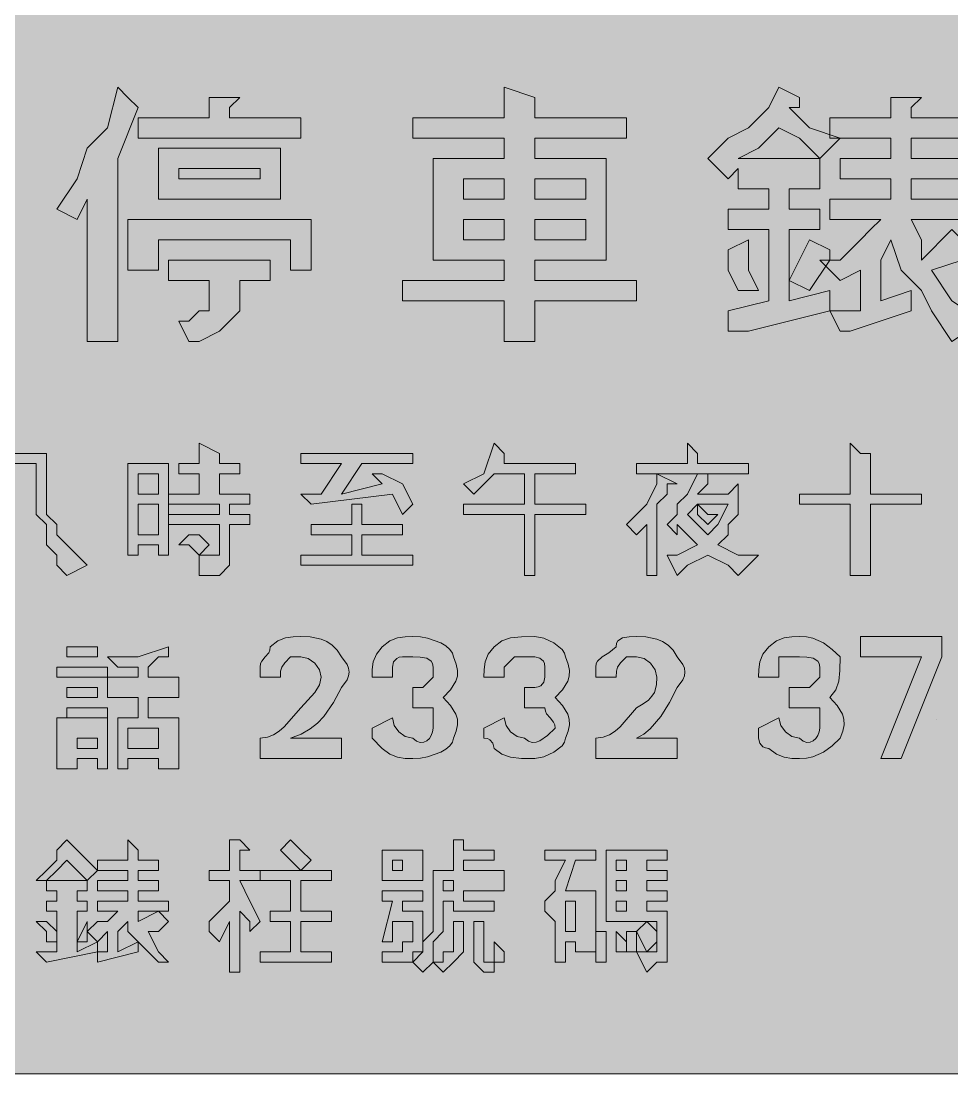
# Model space of a CAD drawing. Header units: metres. Extents: x 10 to 558, y 12 to 260.
# Drawn here: x 284 to 393.8, y 11.8 to 136 of the extents above; entities that cross this region are included whole.
import ezdxf

# ---------------------------------------------------------------- set-up
doc = ezdxf.new("R2010")
doc.units = ezdxf.units.M
for name, color, linetype, true_color in [('FILL_BLUE_0000FF', 7, 'Continuous', 0x0000ff), ('FILL_WHITE_FFFFFF', 7, 'Continuous', 0xffffff), ('STROKE_WHITE_FFFFFF', 7, 'Continuous', 0xffffff)]:
    doc.layers.add(name, color=color, linetype=linetype, true_color=true_color)

msp = doc.modelspace()

# ---------------------------------------------------------------- hatches: boundary and pattern name
at = {"layer": 'FILL_BLUE_0000FF', "true_color": 0x0000ff}
h = msp.add_hatch(color=7, dxfattribs=at)
h.dxf.hatch_style = 1
h.paths.add_polyline_path([(551.8, 260.11), (552.54, 259.95), (553.8, 259.41), (554.83, 258.64), (555.75, 257.76), (556.54, 257.26), (557.14, 256.67), (557.56, 256.03), (557.85, 255.36), (558.11, 254.05), (558.15, 252.96), (558.15, 18.96), (558.15, 16.56), (555.75, 14.16), (554.83, 13.28), (553.8, 12.51), (552.54, 11.97), (551.8, 11.81), (550.95, 11.76), (16.95, 11.76), (16.05, 11.78), (15.15, 11.91), (14.25, 12.27), (13.35, 12.96), (12.6, 13.11), (11.83, 13.47), (10.95, 14.16), (10.55, 14.66), (10.26, 15.25), (9.9, 16.56), (9.75, 18.96), (9.75, 252.96), (9.75, 255.36), (9.94, 256.24), (10.35, 257.01), (10.95, 257.76), (11.83, 258.47), (12.6, 258.96), (13.14, 259.45), (13.3, 259.76), (13.35, 260.16), (16.95, 260.16), (550.95, 260.16), (551.8, 260.11)])
at = {"layer": 'FILL_WHITE_FFFFFF', "true_color": 0xffffff}
h = msp.add_hatch(color=7, dxfattribs=at)
h.dxf.hatch_style = 1
h.paths.add_polyline_path([(295.35, 98.16), (291.75, 98.16), (291.75, 114.96), (290.55, 112.56), (288.15, 113.76), (290.55, 117.36), (291.75, 120.96), (294.15, 123.36), (295.35, 128.16), (296.55, 126.96), (297.75, 125.76), (295.35, 119.76), (295.35, 98.16)])
h = msp.add_hatch(color=7, dxfattribs=at)
h.dxf.hatch_style = 1
h.paths.add_polyline_path([(344.55, 124.56), (355.35, 124.56), (355.35, 122.16), (344.55, 122.16), (344.55, 119.76), (352.95, 119.76), (352.95, 107.76), (344.55, 107.76), (344.55, 105.36), (356.55, 105.36), (356.55, 102.96), (344.55, 102.96), (344.55, 98.16), (340.95, 98.16), (340.95, 102.96), (328.95, 102.96), (328.95, 105.36), (340.95, 105.36), (340.95, 107.76), (332.55, 107.76), (332.55, 119.76), (340.95, 119.76), (340.95, 122.16), (330.15, 122.16), (330.15, 124.56), (340.95, 124.56), (340.95, 128.16), (344.55, 126.96), (344.55, 125.76), (344.55, 124.56)])
h.paths.add_polyline_path([(340.95, 114.96), (340.95, 117.36), (336.15, 117.36), (336.15, 114.96), (340.95, 114.96)], flags=16)
h.paths.add_polyline_path([(336.15, 110.16), (340.95, 110.16), (340.95, 112.56), (336.15, 112.56), (336.15, 110.16)], flags=16)
h.paths.add_polyline_path([(344.55, 117.36), (344.55, 114.96), (350.55, 114.96), (350.55, 117.36), (344.55, 117.36)], flags=16)
h.paths.add_polyline_path([(350.55, 112.56), (344.55, 112.56), (344.55, 110.16), (350.55, 110.16), (350.55, 112.56)], flags=16)
h = msp.add_hatch(color=7, dxfattribs=at)
h.dxf.hatch_style = 1
h.paths.add_polyline_path([(374.55, 116.16), (374.55, 113.76), (378.15, 113.76), (378.15, 111.36), (374.55, 111.36), (374.55, 102.96), (379.35, 104.16), (379.35, 101.76), (369.75, 99.36), (368.55, 99.36), (367.35, 99.36), (367.35, 101.76), (372.15, 102.96), (372.15, 111.36), (367.35, 111.36), (367.35, 113.76), (372.15, 113.76), (372.15, 116.16), (368.55, 116.16), (368.55, 118.56), (367.35, 117.36), (364.95, 119.76), (367.35, 122.16), (369.75, 123.36), (372.15, 125.76), (373.35, 128.16), (375.75, 126.96), (375.75, 125.76), (374.55, 125.76), (376.95, 123.36), (380.55, 122.16), (378.15, 119.76), (378.15, 116.16), (374.55, 116.16)])
h.paths.add_polyline_path([(375.75, 122.16), (373.35, 123.36), (370.95, 120.96), (368.55, 119.76), (378.15, 119.76), (375.75, 122.16)], flags=16)
h = msp.add_hatch(color=7, dxfattribs=at)
h.dxf.hatch_style = 1
h.paths.add_polyline_path([(308.55, 126.96), (309.75, 126.96), (308.55, 125.76), (308.55, 124.56), (316.95, 124.56), (316.95, 122.16), (297.75, 122.16), (297.75, 124.56), (306.15, 124.56), (306.15, 126.96), (308.55, 126.96)])
h = msp.add_hatch(color=7, dxfattribs=at)
h.dxf.hatch_style = 1
h.paths.add_polyline_path([(386.55, 124.56), (386.55, 126.96), (388.95, 126.96), (390.15, 126.96), (388.95, 125.76), (388.95, 124.56), (396.15, 124.56), (396.15, 122.16), (388.95, 122.16), (388.95, 119.76), (394.95, 119.76), (394.95, 117.36), (388.95, 117.36), (388.95, 114.96), (396.15, 114.96), (396.15, 112.56), (388.95, 112.56), (390.15, 110.16), (390.15, 107.76), (393.75, 111.36), (396.15, 108.96), (394.95, 107.76), (391.35, 106.56), (393.75, 102.96), (397.35, 100.56), (393.75, 98.16), (391.35, 101.76), (390.15, 104.16), (387.75, 106.56), (386.55, 110.16), (385.35, 107.76), (385.35, 102.96), (388.95, 104.16), (388.95, 101.76), (381.75, 99.36), (380.55, 99.36), (379.35, 101.76), (382.95, 101.76), (382.95, 106.56), (380.55, 105.36), (378.15, 107.76), (380.55, 107.76), (382.95, 110.16), (384.15, 111.36), (385.35, 112.56), (379.35, 112.56), (379.35, 114.96), (386.55, 114.96), (386.55, 117.36), (380.55, 117.36), (380.55, 119.76), (386.55, 119.76), (386.55, 122.16), (379.35, 122.16), (379.35, 124.56), (386.55, 124.56)])
h = msp.add_hatch(color=7, dxfattribs=at)
h.dxf.hatch_style = 1
h.paths.add_polyline_path([(314.55, 114.96), (300.15, 114.96), (300.15, 120.96), (314.55, 120.96), (314.55, 114.96)])
h.paths.add_polyline_path([(312.15, 118.56), (302.55, 118.56), (302.55, 117.36), (312.15, 117.36), (312.15, 118.56)], flags=16)
h = msp.add_hatch(color=7, dxfattribs=at)
h.dxf.hatch_style = 1
h.paths.add_polyline_path([(318.15, 112.56), (318.15, 106.56), (315.75, 106.56), (315.75, 110.16), (300.15, 110.16), (300.15, 106.56), (296.55, 106.56), (296.55, 112.56), (318.15, 112.56)])
h = msp.add_hatch(color=7, dxfattribs=at)
h.dxf.hatch_style = 1
h.paths.add_polyline_path([(369.75, 106.56), (370.95, 104.16), (368.55, 104.16), (367.35, 106.56), (367.35, 108.96), (369.75, 110.16), (369.75, 106.56)])
h = msp.add_hatch(color=7, dxfattribs=at)
h.dxf.hatch_style = 1
h.paths.add_polyline_path([(376.95, 110.16), (379.35, 108.96), (379.35, 107.76), (376.95, 104.16), (374.55, 105.36), (376.95, 110.16)])
h = msp.add_hatch(color=7, dxfattribs=at)
h.dxf.hatch_style = 1
h.paths.add_polyline_path([(313.35, 107.76), (313.35, 105.36), (309.75, 105.36), (309.75, 102.96), (309.75, 101.76), (308.55, 100.56), (307.35, 99.36), (304.95, 98.16), (303.75, 98.16), (302.55, 100.56), (303.75, 100.56), (304.95, 101.76), (306.15, 101.76), (306.15, 102.96), (306.15, 105.36), (301.35, 105.36), (301.35, 107.76), (313.35, 107.76)])
h = msp.add_hatch(color=7, dxfattribs=at)
h.dxf.hatch_style = 1
h.paths.add_polyline_path([(304.95, 82.56), (302.55, 82.56), (302.55, 83.76), (304.95, 83.76), (304.95, 86.16), (307.35, 84.96), (307.35, 83.76), (309.75, 83.76), (309.75, 82.56), (307.35, 82.56), (307.35, 80.16), (310.95, 80.16), (310.95, 78.96), (308.55, 78.96), (308.55, 77.76), (310.95, 77.76), (310.95, 76.56), (308.55, 76.56), (308.55, 72.96), (308.55, 71.76), (307.35, 70.56), (306.15, 70.56), (304.95, 70.56), (304.95, 72.96), (306.15, 72.96), (307.35, 72.96), (307.35, 76.56), (301.35, 76.56), (301.35, 77.76), (307.35, 77.76), (307.35, 78.96), (301.35, 78.96), (301.35, 80.16), (304.95, 80.16), (304.95, 82.56)])
h = msp.add_hatch(color=7, dxfattribs=at)
h.dxf.hatch_style = 1
h.paths.add_polyline_path([(349.35, 83.76), (349.35, 82.56), (344.55, 82.56), (344.55, 78.96), (350.55, 78.96), (350.55, 77.76), (344.55, 77.76), (344.55, 70.56), (343.35, 70.56), (343.35, 77.76), (336.15, 77.76), (336.15, 78.96), (343.35, 78.96), (343.35, 82.56), (339.75, 82.56), (337.35, 80.16), (336.15, 81.36), (338.55, 82.56), (339.75, 86.16), (340.95, 84.96), (340.95, 83.76), (349.35, 83.76)])
h = msp.add_hatch(color=7, dxfattribs=at)
h.dxf.hatch_style = 1
h.paths.add_polyline_path([(362.55, 83.76), (362.55, 86.16), (363.75, 84.96), (363.75, 83.76), (369.75, 83.76), (369.75, 82.56), (356.55, 82.56), (356.55, 83.76), (362.55, 83.76)])
h = msp.add_hatch(color=7, dxfattribs=at)
h.dxf.hatch_style = 1
h.paths.add_polyline_path([(384.15, 84.96), (384.15, 80.16), (390.15, 80.16), (390.15, 78.96), (384.15, 78.96), (384.15, 70.56), (381.75, 70.56), (381.75, 78.96), (375.75, 78.96), (375.75, 80.16), (381.75, 80.16), (381.75, 86.16), (382.95, 84.96), (384.15, 84.96)])
h = msp.add_hatch(color=7, dxfattribs=at)
h.dxf.hatch_style = 1
h.paths.add_polyline_path([(286.95, 84.96), (286.95, 82.56), (286.95, 80.16), (286.95, 78.96), (286.95, 77.76), (288.15, 76.56), (288.15, 75.36), (289.35, 74.16), (290.55, 72.96), (291.75, 71.76), (289.35, 70.56), (288.15, 71.76), (288.15, 72.96), (286.95, 74.16), (286.95, 76.56), (285.75, 77.76), (285.75, 78.96), (285.75, 80.16), (285.75, 81.36), (285.75, 83.76), (280.95, 83.76), (280.95, 84.96), (286.95, 84.96)])
h = msp.add_hatch(color=7, dxfattribs=at)
h.dxf.hatch_style = 1
h.paths.add_polyline_path([(316.95, 84.96), (330.15, 84.96), (330.15, 83.76), (324.15, 83.76), (321.75, 80.16), (326.55, 81.36), (325.35, 82.56), (326.55, 82.56), (328.95, 81.36), (330.15, 78.96), (328.95, 77.76), (327.75, 80.16), (318.15, 78.96), (316.95, 80.16), (319.35, 80.16), (321.75, 83.76), (316.95, 83.76), (316.95, 84.96)])
h = msp.add_hatch(color=7, dxfattribs=at)
h.dxf.hatch_style = 1
h.paths.add_polyline_path([(300.15, 72.96), (300.15, 74.16), (297.75, 74.16), (297.75, 72.96), (296.55, 72.96), (296.55, 83.76), (301.35, 83.76), (301.35, 72.96), (300.15, 72.96)])
h.paths.add_polyline_path([(297.75, 82.56), (297.75, 80.16), (300.15, 80.16), (300.15, 82.56), (297.75, 82.56)], flags=16)
h.paths.add_polyline_path([(300.15, 78.96), (297.75, 78.96), (297.75, 75.36), (300.15, 75.36), (300.15, 78.96)], flags=16)
h = msp.add_hatch(color=7, dxfattribs=at)
h.dxf.hatch_style = 1
h.paths.add_polyline_path([(360.15, 81.36), (360.15, 80.16), (358.95, 78.96), (358.95, 70.56), (357.75, 70.56), (357.75, 76.56), (356.55, 75.36), (355.35, 76.56), (356.55, 77.76), (357.75, 78.96), (358.95, 81.36), (358.95, 82.56), (361.35, 81.36), (360.15, 81.36)])
h = msp.add_hatch(color=7, dxfattribs=at)
h.dxf.hatch_style = 1
h.paths.add_polyline_path([(367.35, 80.16), (368.55, 81.36), (368.55, 80.16), (368.55, 77.76), (367.35, 76.56), (367.35, 75.36), (366.15, 74.16), (368.55, 72.96), (370.95, 72.96), (368.55, 70.56), (367.35, 71.76), (364.95, 72.96), (362.55, 71.76), (361.35, 70.56), (360.15, 72.96), (361.35, 72.96), (363.75, 74.16), (361.35, 76.56), (361.35, 75.36), (360.15, 76.56), (361.35, 77.76), (361.35, 78.96), (362.55, 80.16), (363.75, 82.56), (364.95, 82.56), (364.95, 81.36), (363.75, 80.16), (367.35, 80.16)])
h.paths.add_polyline_path([(366.15, 76.56), (367.35, 78.96), (363.75, 78.96), (362.55, 77.76), (363.75, 76.56), (364.95, 75.36), (366.15, 76.56)], flags=16)
h = msp.add_hatch(color=7, dxfattribs=at)
h.dxf.hatch_style = 1
h.paths.add_polyline_path([(316.95, 72.96), (322.95, 72.96), (322.95, 75.36), (318.15, 75.36), (318.15, 76.56), (322.95, 76.56), (322.95, 78.96), (324.15, 78.96), (324.15, 77.76), (324.15, 76.56), (328.95, 76.56), (328.95, 75.36), (324.15, 75.36), (324.15, 72.96), (330.15, 72.96), (330.15, 71.76), (316.95, 71.76), (316.95, 72.96)])
h = msp.add_hatch(color=7, dxfattribs=at)
h.dxf.hatch_style = 1
h.paths.add_polyline_path([(366.15, 77.76), (364.95, 76.56), (363.75, 77.76), (363.75, 78.96), (364.95, 77.76), (366.15, 77.76)])
h = msp.add_hatch(color=7, dxfattribs=at)
h.dxf.hatch_style = 1
h.paths.add_polyline_path([(304.95, 75.36), (306.15, 74.16), (304.95, 72.96), (303.75, 74.16), (302.55, 74.16), (303.75, 75.36), (304.95, 75.36)])
h = msp.add_hatch(color=7, dxfattribs=at)
h.dxf.hatch_style = 1
h.paths.add_polyline_path([(312.15, 58.56), (312.15, 59.76), (312.2, 60.16), (312.34, 60.47), (312.75, 60.96), (313.16, 61.45), (313.3, 61.76), (313.35, 62.16), (314.25, 62.85), (315.15, 63.21), (316.05, 63.34), (316.95, 63.36), (318.04, 63.32), (319.35, 63.06), (320.02, 62.77), (320.66, 62.35), (321.25, 61.75), (321.75, 60.96), (322.42, 60.06), (322.59, 59.61), (322.65, 59.16), (322.59, 58.71), (322.42, 58.26), (321.75, 57.36), (320.81, 55.58), (319.65, 53.91), (318.91, 53.15), (318.04, 52.47), (316.99, 51.86), (315.75, 51.36), (321.75, 51.36), (321.75, 48.96), (312.15, 48.96), (312.15, 51.36), (313, 51.47), (313.74, 51.75), (314.41, 52.18), (315, 52.71), (316.95, 54.96), (318.6, 56.76), (319.14, 57.66), (319.35, 58.56), (319.14, 59.44), (318.6, 60.21), (317.83, 60.75), (316.95, 60.96), (315.75, 60.96), (315.06, 60.25), (314.7, 59.76), (314.57, 59.27), (314.55, 58.56), (312.15, 58.56)])
h = msp.add_hatch(color=7, dxfattribs=at)
h.dxf.hatch_style = 1
h.paths.add_polyline_path([(332.55, 54.96), (331.35, 54.96), (330.15, 54.96), (330.15, 57.36), (331.35, 57.36), (332.55, 58.56), (332.55, 59.76), (332.5, 60.16), (332.34, 60.45), (331.8, 60.81), (331.03, 60.94), (330.15, 60.96), (328.95, 60.96), (328.55, 60.91), (328.26, 60.77), (327.9, 60.36), (327.75, 59.76), (327.75, 58.56), (325.35, 58.56), (325.37, 59.46), (325.5, 60.36), (325.86, 61.26), (326.55, 62.16), (327.45, 62.85), (328.35, 63.21), (329.25, 63.34), (330.15, 63.36), (331.05, 63.31), (331.91, 63.15), (333.45, 62.61), (334.06, 62.25), (334.54, 61.84), (334.84, 61.41), (334.95, 60.96), (335.29, 60.11), (335.44, 59.37), (335.41, 58.7), (335.25, 58.11), (334.61, 57.08), (333.75, 56.16), (334.61, 55.24), (335.25, 54.21), (335.41, 53.62), (335.44, 52.95), (335.29, 52.21), (334.95, 51.36), (334.84, 50.91), (334.54, 50.48), (334.06, 50.07), (333.45, 49.71), (331.91, 49.17), (331.05, 49.01), (330.15, 48.96), (329.25, 48.98), (328.35, 49.11), (327.45, 49.47), (326.55, 50.16), (325.35, 51.36), (325.35, 52.56), (327.75, 53.76), (327.96, 52.88), (328.5, 52.11), (329.27, 51.57), (330.15, 51.36), (330.6, 51.02), (331.03, 50.87), (331.44, 50.9), (331.8, 51.06), (332.11, 51.34), (332.34, 51.7), (332.5, 52.11), (332.55, 52.56), (332.55, 54.96)])
h = msp.add_hatch(color=7, dxfattribs=at)
h.dxf.hatch_style = 1
h.paths.add_polyline_path([(346.9, 52.96), (346.76, 53.27), (346.35, 53.76), (345.94, 54.25), (345.8, 54.56), (345.75, 54.96), (344.55, 54.96), (343.35, 54.96), (343.35, 57.36), (344.55, 57.36), (344.95, 57.41), (345.24, 57.55), (345.6, 57.96), (345.75, 58.56), (345.75, 59.76), (345.7, 60.16), (345.56, 60.45), (345.15, 60.81), (344.55, 60.96), (342.15, 60.96), (340.95, 59.76), (340.95, 58.56), (338.55, 58.56), (338.57, 59.46), (338.7, 60.36), (339.06, 61.26), (339.75, 62.16), (340.67, 62.85), (341.7, 63.21), (342.96, 63.34), (344.55, 63.36), (345.62, 63.15), (346.8, 62.61), (347.76, 61.84), (348.04, 61.41), (348.15, 60.96), (348.49, 60.11), (348.64, 59.37), (348.61, 58.7), (348.45, 58.11), (347.81, 57.08), (346.95, 56.16), (347.81, 55.24), (348.45, 54.21), (348.61, 53.62), (348.64, 52.95), (348.49, 52.21), (348.15, 51.36), (348.04, 50.91), (347.76, 50.48), (346.8, 49.71), (345.62, 49.17), (344.55, 48.96), (342.96, 48.98), (341.7, 49.11), (340.67, 49.47), (339.75, 50.16), (339.6, 50.76), (339.24, 51.17), (338.95, 51.31), (338.55, 51.36), (338.55, 52.56), (340.95, 53.76), (341.16, 52.88), (341.7, 52.11), (342.47, 51.57), (343.35, 51.36), (343.8, 51.02), (344.25, 50.87), (344.7, 50.9), (345.15, 51.06), (346.05, 51.7), (346.95, 52.56), (346.9, 52.96)])
h = msp.add_hatch(color=7, dxfattribs=at)
h.dxf.hatch_style = 1
h.paths.add_polyline_path([(351.75, 58.56), (351.75, 59.76), (351.8, 60.16), (351.96, 60.47), (352.5, 60.96), (353.27, 61.45), (354.15, 62.16), (354.2, 62.56), (354.36, 62.85), (354.9, 63.21), (355.67, 63.34), (356.55, 63.36), (357.64, 63.32), (358.95, 63.06), (359.62, 62.77), (360.26, 62.35), (360.85, 61.75), (361.35, 60.96), (362.02, 60.06), (362.19, 59.61), (362.25, 59.16), (362.19, 58.71), (362.02, 58.26), (361.35, 57.36), (360.43, 55.58), (359.4, 53.91), (358.14, 52.47), (357.4, 51.86), (356.55, 51.36), (361.35, 51.36), (361.35, 48.96), (351.75, 48.96), (351.75, 51.36), (352.6, 51.47), (353.34, 51.75), (354.01, 52.18), (354.6, 52.71), (356.55, 54.96), (357.34, 55.41), (357.94, 55.86), (358.36, 56.31), (358.65, 56.76), (358.91, 57.66), (358.95, 58.56), (358.74, 59.44), (358.2, 60.21), (357.43, 60.75), (356.55, 60.96), (355.35, 60.96), (354.66, 60.25), (354.3, 59.76), (354.17, 59.27), (354.15, 58.56), (351.75, 58.56)])
h = msp.add_hatch(color=7, dxfattribs=at)
h.dxf.hatch_style = 1
h.paths.add_polyline_path([(378.15, 54.96), (376.95, 54.96), (374.55, 54.96), (374.55, 57.36), (376.95, 57.36), (378.15, 58.56), (378.15, 59.76), (378.1, 60.16), (377.94, 60.45), (377.4, 60.81), (376.63, 60.94), (375.75, 60.96), (373.35, 60.96), (373.35, 59.76), (373.35, 58.56), (370.95, 58.56), (370.97, 59.46), (371.1, 60.36), (371.46, 61.26), (372.15, 62.16), (373.05, 62.85), (373.95, 63.21), (374.85, 63.34), (375.75, 63.36), (376.6, 63.31), (377.34, 63.15), (378.6, 62.61), (379.63, 61.84), (380.55, 60.96), (380.53, 59.37), (380.4, 58.11), (380.04, 57.08), (379.35, 56.16), (380.21, 55.24), (380.85, 54.21), (381.01, 53.62), (381.04, 52.95), (380.89, 52.21), (380.55, 51.36), (379.63, 50.48), (378.6, 49.71), (377.34, 49.17), (376.6, 49.01), (375.75, 48.96), (374.85, 48.98), (373.95, 49.11), (373.05, 49.47), (372.15, 50.16), (371.75, 50.21), (371.46, 50.35), (371.1, 50.76), (370.95, 51.36), (370.95, 52.56), (373.35, 53.76), (373.56, 52.88), (374.1, 52.11), (374.87, 51.57), (375.75, 51.36), (376.2, 51.02), (376.63, 50.87), (377.04, 50.9), (377.4, 51.06), (377.71, 51.34), (377.94, 51.7), (378.1, 52.11), (378.15, 52.56), (378.15, 54.96)])
h = msp.add_hatch(color=7, dxfattribs=at)
h.dxf.hatch_style = 1
h.paths.add_polyline_path([(390.15, 60.96), (382.95, 60.96), (382.95, 63.36), (392.55, 63.36), (392.55, 60.96), (387.75, 48.96), (385.35, 48.96), (390.15, 60.96)])
h = msp.add_hatch(color=7, dxfattribs=at)
h.dxf.hatch_style = 1
h.paths.add_polyline_path([(292.95, 62.16), (292.95, 60.96), (289.35, 60.96), (289.35, 62.16), (292.95, 62.16)])
h = msp.add_hatch(color=7, dxfattribs=at)
h.dxf.hatch_style = 1
h.paths.add_polyline_path([(301.35, 62.16), (301.35, 60.96), (300.15, 60.96), (298.95, 59.76), (298.95, 58.56), (302.55, 58.56), (302.55, 56.16), (298.95, 56.16), (298.95, 53.76), (302.55, 53.76), (302.55, 47.76), (300.15, 47.76), (300.15, 48.96), (296.55, 48.96), (296.55, 47.76), (295.35, 47.76), (295.35, 53.76), (297.75, 53.76), (297.75, 56.16), (294.15, 56.16), (294.15, 58.56), (297.75, 58.56), (297.75, 59.76), (295.35, 59.76), (294.15, 60.96), (297.75, 60.96), (301.35, 62.16)])
h.paths.add_polyline_path([(300.15, 52.56), (296.55, 52.56), (296.55, 50.16), (300.15, 50.16), (300.15, 52.56)], flags=16)
h = msp.add_hatch(color=7, dxfattribs=at)
h.dxf.hatch_style = 1
h.paths.add_polyline_path([(294.15, 59.76), (294.15, 58.56), (288.15, 58.56), (288.15, 59.76), (294.15, 59.76)])
h = msp.add_hatch(color=7, dxfattribs=at)
h.dxf.hatch_style = 1
h.paths.add_polyline_path([(292.95, 57.36), (292.95, 56.16), (289.35, 56.16), (289.35, 57.36), (292.95, 57.36)])
h = msp.add_hatch(color=7, dxfattribs=at)
h.dxf.hatch_style = 1
h.paths.add_polyline_path([(294.15, 54.96), (294.15, 53.76), (289.35, 53.76), (289.35, 54.96), (294.15, 54.96)])
h = msp.add_hatch(color=7, dxfattribs=at)
h.dxf.hatch_style = 1
h.paths.add_polyline_path([(294.15, 53.76), (294.15, 47.76), (292.95, 47.76), (292.95, 48.96), (290.55, 48.96), (290.55, 47.76), (288.15, 47.76), (288.15, 53.76), (294.15, 53.76)])
h.paths.add_polyline_path([(292.95, 51.36), (290.55, 51.36), (290.55, 50.16), (292.95, 50.16), (292.95, 51.36)], flags=16)
h = msp.add_hatch(color=7, dxfattribs=at)
h.dxf.hatch_style = 1
h.paths.add_polyline_path([(286.95, 35.76), (288.15, 36.96), (288.15, 38.16), (289.35, 39.36), (290.55, 38.16), (291.75, 36.96), (292.95, 35.76), (291.75, 34.56), (290.55, 35.76), (289.35, 36.96), (288.15, 35.76), (286.95, 34.56), (285.75, 34.56), (286.95, 35.76)])
h = msp.add_hatch(color=7, dxfattribs=at)
h.dxf.hatch_style = 1
h.paths.add_polyline_path([(292.95, 24.96), (292.95, 26.16), (294.15, 26.16), (294.15, 28.56), (292.95, 27.36), (291.75, 28.56), (292.95, 29.76), (294.15, 29.76), (295.35, 30.96), (292.95, 30.96), (292.95, 32.16), (296.55, 32.16), (296.55, 33.36), (292.95, 33.36), (292.95, 34.56), (296.55, 34.56), (296.55, 35.76), (292.95, 35.76), (292.95, 36.96), (296.55, 36.96), (296.55, 39.36), (297.75, 38.16), (297.75, 36.96), (300.15, 36.96), (300.15, 35.76), (297.75, 35.76), (297.75, 34.56), (300.15, 34.56), (300.15, 33.36), (297.75, 33.36), (297.75, 32.16), (301.35, 32.16), (301.35, 30.96), (300.15, 30.96), (301.35, 29.76), (300.15, 28.56), (298.95, 28.56), (300.15, 26.16), (301.35, 24.96), (300.15, 24.96), (298.95, 26.16), (297.75, 27.36), (297.75, 26.16), (292.95, 24.96)])
h.paths.add_polyline_path([(297.75, 30.96), (297.75, 29.76), (300.15, 30.96), (297.75, 30.96)], flags=16)
h.paths.add_polyline_path([(296.55, 28.56), (296.55, 29.76), (295.35, 28.56), (295.35, 26.16), (297.75, 27.36), (296.55, 28.56)], flags=16)
h = msp.add_hatch(color=7, dxfattribs=at)
h.dxf.hatch_style = 1
h.paths.add_polyline_path([(306.15, 28.56), (306.15, 29.76), (307.35, 30.96), (308.55, 32.16), (308.55, 34.56), (306.15, 34.56), (306.15, 35.76), (308.55, 35.76), (308.55, 39.36), (309.75, 39.36), (310.95, 38.16), (309.75, 38.16), (309.75, 35.76), (312.15, 35.76), (312.15, 34.56), (309.75, 34.56), (310.95, 32.16), (312.15, 29.76), (310.95, 28.56), (310.95, 29.76), (309.75, 30.96), (309.75, 23.76), (308.55, 23.76), (308.55, 29.76), (307.35, 27.36), (306.15, 28.56)])
h = msp.add_hatch(color=7, dxfattribs=at)
h.dxf.hatch_style = 1
h.paths.add_polyline_path([(316.95, 38.16), (318.15, 36.96), (316.95, 35.76), (315.75, 36.96), (314.55, 38.16), (315.75, 39.36), (316.95, 38.16)])
h = msp.add_hatch(color=7, dxfattribs=at)
h.dxf.hatch_style = 1
h.paths.add_polyline_path([(336.15, 30.96), (334.95, 30.96), (334.95, 32.16), (333.75, 32.16), (333.75, 29.76), (333.75, 28.56), (332.55, 27.36), (332.55, 24.96), (331.35, 23.76), (330.15, 24.96), (331.35, 26.16), (331.35, 27.36), (332.55, 28.56), (332.55, 30.96), (332.55, 35.76), (334.95, 35.76), (334.95, 39.36), (336.15, 39.36), (336.15, 38.16), (339.75, 38.16), (339.75, 36.96), (336.15, 36.96), (336.15, 35.76), (340.95, 35.76), (340.95, 33.36), (338.55, 33.36), (336.15, 33.36), (336.15, 32.16), (337.35, 32.16), (338.55, 32.16), (339.75, 32.16), (339.75, 30.96), (338.55, 30.96), (336.15, 30.96)])
h.paths.add_polyline_path([(334.95, 34.56), (333.75, 34.56), (333.75, 33.36), (334.95, 33.36), (334.95, 34.56)], flags=16)
h = msp.add_hatch(color=7, dxfattribs=at)
h.dxf.hatch_style = 1
h.paths.add_polyline_path([(331.35, 34.56), (326.55, 34.56), (326.55, 38.16), (331.35, 38.16), (331.35, 34.56)])
h.paths.add_polyline_path([(328.95, 36.96), (327.75, 36.96), (327.75, 35.76), (328.95, 35.76), (328.95, 36.96)], flags=16)
h = msp.add_hatch(color=7, dxfattribs=at)
h.dxf.hatch_style = 1
h.paths.add_polyline_path([(346.95, 33.36), (346.95, 34.56), (348.15, 36.96), (345.75, 36.96), (345.75, 38.16), (351.75, 38.16), (351.75, 36.96), (349.35, 36.96), (348.15, 33.36), (351.75, 33.36), (351.75, 26.16), (349.35, 26.16), (349.35, 27.36), (348.15, 27.36), (348.15, 24.96), (346.95, 24.96), (346.95, 29.76), (345.75, 30.96), (345.75, 32.16), (346.95, 33.36)])
h.paths.add_polyline_path([(349.35, 32.16), (348.15, 32.16), (348.15, 28.56), (349.35, 28.56), (349.35, 32.16)], flags=16)
h = msp.add_hatch(color=7, dxfattribs=at)
h.dxf.hatch_style = 1
h.paths.add_polyline_path([(357.75, 35.76), (360.15, 35.76), (360.15, 34.56), (357.75, 34.56), (357.75, 33.36), (360.15, 33.36), (360.15, 32.16), (357.75, 32.16), (357.75, 30.96), (360.15, 30.96), (360.15, 29.76), (360.15, 28.56), (360.15, 27.36), (360.15, 26.16), (360.15, 24.96), (358.95, 24.96), (357.75, 23.76), (356.55, 26.16), (357.75, 26.16), (358.95, 26.16), (358.95, 27.36), (358.95, 28.56), (358.95, 29.76), (354.15, 29.76), (352.95, 29.76), (352.95, 38.16), (360.15, 38.16), (360.15, 36.96), (357.75, 36.96), (357.75, 35.76)])
h.paths.add_polyline_path([(354.15, 30.96), (355.35, 30.96), (355.35, 32.16), (354.15, 32.16), (354.15, 30.96)], flags=16)
h.paths.add_polyline_path([(354.15, 36.96), (354.15, 35.76), (355.35, 35.76), (355.35, 36.96), (354.15, 36.96)], flags=16)
h.paths.add_polyline_path([(355.35, 34.56), (354.15, 34.56), (354.15, 33.36), (355.35, 33.36), (355.35, 34.56)], flags=16)
h = msp.add_hatch(color=7, dxfattribs=at)
h.dxf.hatch_style = 1
h.paths.add_polyline_path([(320.55, 35.76), (320.55, 34.56), (316.95, 34.56), (316.95, 30.96), (320.55, 30.96), (320.55, 29.76), (316.95, 29.76), (316.95, 26.16), (320.55, 26.16), (320.55, 24.96), (312.15, 24.96), (312.15, 26.16), (315.75, 26.16), (315.75, 29.76), (313.35, 29.76), (313.35, 30.96), (315.75, 30.96), (315.75, 34.56), (312.15, 34.56), (312.15, 35.76), (320.55, 35.76)])
h = msp.add_hatch(color=7, dxfattribs=at)
h.dxf.hatch_style = 1
h.paths.add_polyline_path([(291.75, 32.16), (291.75, 30.96), (290.55, 30.96), (290.55, 26.16), (292.95, 27.36), (292.95, 26.16), (286.95, 24.96), (285.75, 26.16), (288.15, 26.16), (288.15, 30.96), (286.95, 30.96), (286.95, 32.16), (288.15, 32.16), (288.15, 33.36), (286.95, 33.36), (286.95, 34.56), (291.75, 34.56), (291.75, 33.36), (290.55, 33.36), (290.55, 32.16), (291.75, 32.16)])
h = msp.add_hatch(color=7, dxfattribs=at)
h.dxf.hatch_style = 1
h.paths.add_polyline_path([(331.35, 33.36), (331.35, 32.16), (328.95, 32.16), (328.95, 30.96), (331.35, 30.96), (331.35, 29.76), (331.35, 28.56), (331.35, 27.36), (331.35, 26.16), (330.15, 26.16), (330.15, 24.96), (328.95, 24.96), (327.75, 24.96), (326.55, 24.96), (326.55, 26.16), (327.75, 26.16), (328.95, 26.16), (328.95, 27.36), (330.15, 27.36), (330.15, 28.56), (330.15, 29.76), (327.75, 29.76), (327.75, 27.36), (326.55, 27.36), (327.75, 32.16), (326.55, 32.16), (326.55, 33.36), (331.35, 33.36)])
h = msp.add_hatch(color=7, dxfattribs=at)
h.dxf.hatch_style = 1
h.paths.add_polyline_path([(288.15, 28.56), (288.15, 27.36), (286.95, 27.36), (286.95, 28.56), (285.75, 29.76), (286.95, 29.76), (288.15, 28.56)])
h = msp.add_hatch(color=7, dxfattribs=at)
h.dxf.hatch_style = 1
h.paths.add_polyline_path([(290.55, 27.36), (291.75, 29.76), (291.75, 27.36), (290.55, 27.36)])
h = msp.add_hatch(color=7, dxfattribs=at)
h.dxf.hatch_style = 1
h.paths.add_polyline_path([(333.75, 24.96), (333.75, 26.16), (334.95, 26.16), (334.95, 27.36), (334.95, 29.76), (336.15, 29.76), (336.15, 27.36), (336.15, 26.16), (334.95, 24.96), (333.75, 23.76), (332.55, 24.96), (333.75, 24.96)])
h = msp.add_hatch(color=7, dxfattribs=at)
h.dxf.hatch_style = 1
h.paths.add_polyline_path([(337.35, 24.96), (337.35, 26.16), (337.35, 29.76), (338.55, 29.76), (338.55, 28.56), (338.55, 26.16), (338.55, 24.96), (339.75, 24.96), (339.75, 23.76), (338.55, 23.76), (337.35, 24.96)])
h = msp.add_hatch(color=7, dxfattribs=at)
h.dxf.hatch_style = 1
h.paths.add_polyline_path([(356.55, 28.56), (357.75, 29.76), (358.95, 28.56), (358.95, 27.36), (357.75, 26.16), (356.55, 28.56)])
h = msp.add_hatch(color=7, dxfattribs=at)
h.dxf.hatch_style = 1
h.paths.add_polyline_path([(340.95, 26.16), (340.95, 24.96), (339.75, 24.96), (339.75, 26.16), (339.75, 27.36), (340.95, 26.16)])
h = msp.add_hatch(color=7, dxfattribs=at)
h.dxf.hatch_style = 1
h.paths.add_polyline_path([(351.75, 28.56), (352.95, 28.56), (352.95, 27.36), (352.95, 24.96), (351.75, 24.96), (351.75, 28.56)])
h = msp.add_hatch(color=7, dxfattribs=at)
h.dxf.hatch_style = 1
h.paths.add_polyline_path([(354.15, 28.56), (355.35, 27.36), (355.35, 26.16), (354.15, 26.16), (354.15, 28.56)])
h = msp.add_hatch(color=7, dxfattribs=at)
h.dxf.hatch_style = 1
h.paths.add_polyline_path([(355.35, 28.56), (356.55, 28.56), (356.55, 27.36), (356.55, 26.16), (355.35, 26.16), (355.35, 28.56)])

# ---------------------------------------------------------------- linework, layer by layer
at = {"layer": 'FILL_BLUE_0000FF', "lineweight": 0, "true_color": 0x0000ff}
msp.add_lwpolyline([(16.95, 260.16), (550.95, 260.16), (551.8, 260.11), (552.54, 259.95), (553.8, 259.41), (554.83, 258.64), (555.75, 257.76), (556.54, 257.26), (557.14, 256.67), (557.56, 256.03), (557.85, 255.36), (558.11, 254.05), (558.15, 252.96), (558.15, 18.96), (558.15, 16.56), (555.75, 14.16), (554.83, 13.28), (553.8, 12.51), (552.54, 11.97), (551.8, 11.81), (550.95, 11.76), (16.95, 11.76)], dxfattribs=at)
at = {"layer": 'FILL_WHITE_FFFFFF', "lineweight": 0, "true_color": 0xffffff}
for points in [[(295.35, 98.16), (291.75, 98.16), (291.75, 114.96), (290.55, 112.56), (288.15, 113.76), (290.55, 117.36), (291.75, 120.96), (294.15, 123.36), (295.35, 128.16), (296.55, 126.96), (297.75, 125.76), (295.35, 119.76)], [(344.55, 124.56), (355.35, 124.56), (355.35, 122.16), (344.55, 122.16), (344.55, 119.76), (352.95, 119.76), (352.95, 107.76), (344.55, 107.76), (344.55, 105.36), (356.55, 105.36), (356.55, 102.96), (344.55, 102.96), (344.55, 98.16), (340.95, 98.16), (340.95, 102.96), (328.95, 102.96), (328.95, 105.36), (340.95, 105.36), (340.95, 107.76), (332.55, 107.76), (332.55, 119.76), (340.95, 119.76), (340.95, 122.16), (330.15, 122.16), (330.15, 124.56), (340.95, 124.56), (340.95, 128.16), (344.55, 126.96), (344.55, 125.76)], [(374.55, 116.16), (374.55, 113.76), (378.15, 113.76), (378.15, 111.36), (374.55, 111.36), (374.55, 102.96), (379.35, 104.16), (379.35, 101.76), (369.75, 99.36), (368.55, 99.36), (367.35, 99.36), (367.35, 101.76), (372.15, 102.96), (372.15, 111.36), (367.35, 111.36), (367.35, 113.76), (372.15, 113.76), (372.15, 116.16), (368.55, 116.16), (368.55, 118.56), (367.35, 117.36), (364.95, 119.76), (367.35, 122.16), (369.75, 123.36), (372.15, 125.76), (373.35, 128.16), (375.75, 126.96), (375.75, 125.76), (374.55, 125.76), (376.95, 123.36), (380.55, 122.16), (378.15, 119.76), (378.15, 116.16)], [(308.55, 126.96), (309.75, 126.96), (308.55, 125.76), (308.55, 124.56), (316.95, 124.56), (316.95, 122.16), (297.75, 122.16), (297.75, 124.56), (306.15, 124.56), (306.15, 126.96)], [(375.75, 122.16), (373.35, 123.36), (370.95, 120.96), (368.55, 119.76), (378.15, 119.76)], [(314.55, 114.96), (300.15, 114.96), (300.15, 120.96), (314.55, 120.96)], [(312.15, 118.56), (302.55, 118.56), (302.55, 117.36), (312.15, 117.36)], [(340.95, 114.96), (340.95, 117.36), (336.15, 117.36), (336.15, 114.96)], [(344.55, 117.36), (344.55, 114.96), (350.55, 114.96), (350.55, 117.36)], [(318.15, 112.56), (318.15, 106.56), (315.75, 106.56), (315.75, 110.16), (300.15, 110.16), (300.15, 106.56), (296.55, 106.56), (296.55, 112.56)], [(336.15, 110.16), (340.95, 110.16), (340.95, 112.56), (336.15, 112.56)], [(350.55, 112.56), (344.55, 112.56), (344.55, 110.16), (350.55, 110.16)], [(369.75, 106.56), (370.95, 104.16), (368.55, 104.16), (367.35, 106.56), (367.35, 108.96), (369.75, 110.16)], [(376.95, 110.16), (379.35, 108.96), (379.35, 107.76), (376.95, 104.16), (374.55, 105.36)], [(313.35, 107.76), (313.35, 105.36), (309.75, 105.36), (309.75, 102.96), (309.75, 101.76), (308.55, 100.56), (307.35, 99.36), (304.95, 98.16), (303.75, 98.16), (302.55, 100.56), (303.75, 100.56), (304.95, 101.76), (306.15, 101.76), (306.15, 102.96), (306.15, 105.36), (301.35, 105.36), (301.35, 107.76)], [(304.95, 82.56), (302.55, 82.56), (302.55, 83.76), (304.95, 83.76), (304.95, 86.16), (307.35, 84.96), (307.35, 83.76), (309.75, 83.76), (309.75, 82.56), (307.35, 82.56), (307.35, 80.16), (310.95, 80.16), (310.95, 78.96), (308.55, 78.96), (308.55, 77.76), (310.95, 77.76), (310.95, 76.56), (308.55, 76.56), (308.55, 72.96), (308.55, 71.76), (307.35, 70.56), (306.15, 70.56), (304.95, 70.56), (304.95, 72.96), (306.15, 72.96), (307.35, 72.96), (307.35, 76.56), (301.35, 76.56), (301.35, 77.76), (307.35, 77.76), (307.35, 78.96), (301.35, 78.96), (301.35, 80.16), (304.95, 80.16)], [(349.35, 83.76), (349.35, 82.56), (344.55, 82.56), (344.55, 78.96), (350.55, 78.96), (350.55, 77.76), (344.55, 77.76), (344.55, 70.56), (343.35, 70.56), (343.35, 77.76), (336.15, 77.76), (336.15, 78.96), (343.35, 78.96), (343.35, 82.56), (339.75, 82.56), (337.35, 80.16), (336.15, 81.36), (338.55, 82.56), (339.75, 86.16), (340.95, 84.96), (340.95, 83.76)], [(362.55, 83.76), (362.55, 86.16), (363.75, 84.96), (363.75, 83.76), (369.75, 83.76), (369.75, 82.56), (356.55, 82.56), (356.55, 83.76)], [(384.15, 84.96), (384.15, 80.16), (390.15, 80.16), (390.15, 78.96), (384.15, 78.96), (384.15, 70.56), (381.75, 70.56), (381.75, 78.96), (375.75, 78.96), (375.75, 80.16), (381.75, 80.16), (381.75, 86.16), (382.95, 84.96)], [(286.95, 84.96), (286.95, 82.56), (286.95, 80.16), (286.95, 78.96), (286.95, 77.76), (288.15, 76.56), (288.15, 75.36), (289.35, 74.16), (290.55, 72.96), (291.75, 71.76), (289.35, 70.56), (288.15, 71.76), (288.15, 72.96), (286.95, 74.16), (286.95, 76.56), (285.75, 77.76), (285.75, 78.96), (285.75, 80.16), (285.75, 81.36), (285.75, 83.76), (280.95, 83.76), (280.95, 84.96)], [(316.95, 84.96), (330.15, 84.96), (330.15, 83.76), (324.15, 83.76), (321.75, 80.16), (326.55, 81.36), (325.35, 82.56), (326.55, 82.56), (328.95, 81.36), (330.15, 78.96), (328.95, 77.76), (327.75, 80.16), (318.15, 78.96), (316.95, 80.16), (319.35, 80.16), (321.75, 83.76), (316.95, 83.76)], [(300.15, 72.96), (300.15, 74.16), (297.75, 74.16), (297.75, 72.96), (296.55, 72.96), (296.55, 83.76), (301.35, 83.76), (301.35, 72.96)], [(297.75, 82.56), (297.75, 80.16), (300.15, 80.16), (300.15, 82.56)], [(360.15, 81.36), (360.15, 80.16), (358.95, 78.96), (358.95, 70.56), (357.75, 70.56), (357.75, 76.56), (356.55, 75.36), (355.35, 76.56), (356.55, 77.76), (357.75, 78.96), (358.95, 81.36), (358.95, 82.56), (361.35, 81.36)], [(367.35, 80.16), (368.55, 81.36), (368.55, 80.16), (368.55, 77.76), (367.35, 76.56), (367.35, 75.36), (366.15, 74.16), (368.55, 72.96), (370.95, 72.96), (368.55, 70.56), (367.35, 71.76), (364.95, 72.96), (362.55, 71.76), (361.35, 70.56), (360.15, 72.96), (361.35, 72.96), (363.75, 74.16), (361.35, 76.56), (361.35, 75.36), (360.15, 76.56), (361.35, 77.76), (361.35, 78.96), (362.55, 80.16), (363.75, 82.56), (364.95, 82.56), (364.95, 81.36), (363.75, 80.16)], [(300.15, 78.96), (297.75, 78.96), (297.75, 75.36), (300.15, 75.36)], [(316.95, 72.96), (322.95, 72.96), (322.95, 75.36), (318.15, 75.36), (318.15, 76.56), (322.95, 76.56), (322.95, 78.96), (324.15, 78.96), (324.15, 77.76), (324.15, 76.56), (328.95, 76.56), (328.95, 75.36), (324.15, 75.36), (324.15, 72.96), (330.15, 72.96), (330.15, 71.76), (316.95, 71.76)], [(366.15, 76.56), (367.35, 78.96), (363.75, 78.96), (362.55, 77.76), (363.75, 76.56), (364.95, 75.36)], [(366.15, 77.76), (364.95, 76.56), (363.75, 77.76), (363.75, 78.96), (364.95, 77.76)], [(304.95, 75.36), (306.15, 74.16), (304.95, 72.96), (303.75, 74.16), (302.55, 74.16), (303.75, 75.36)], [(312.15, 58.56), (312.15, 59.76), (312.2, 60.16), (312.34, 60.47), (312.75, 60.96), (313.16, 61.45), (313.3, 61.76), (313.35, 62.16), (314.25, 62.85), (315.15, 63.21), (316.05, 63.34), (316.95, 63.36), (318.04, 63.32), (319.35, 63.06), (320.02, 62.77), (320.66, 62.35), (321.25, 61.75), (321.75, 60.96), (322.42, 60.06), (322.59, 59.61), (322.65, 59.16), (322.59, 58.71), (322.42, 58.26), (321.75, 57.36), (320.81, 55.58), (319.65, 53.91), (318.91, 53.15), (318.04, 52.47), (316.99, 51.86), (315.75, 51.36), (321.75, 51.36), (321.75, 48.96), (312.15, 48.96), (312.15, 51.36), (313, 51.47), (313.74, 51.75), (314.41, 52.18), (315, 52.71), (316.95, 54.96), (318.6, 56.76), (319.14, 57.66), (319.35, 58.56), (319.14, 59.44), (318.6, 60.21), (317.83, 60.75), (316.95, 60.96), (315.75, 60.96), (315.06, 60.25), (314.7, 59.76), (314.57, 59.27), (314.55, 58.56)], [(332.55, 54.96), (331.35, 54.96), (330.15, 54.96), (330.15, 57.36), (331.35, 57.36), (332.55, 58.56), (332.55, 59.76), (332.5, 60.16), (332.34, 60.45), (331.8, 60.81), (331.03, 60.94), (330.15, 60.96), (328.95, 60.96), (328.55, 60.91), (328.26, 60.77), (327.9, 60.36), (327.75, 59.76), (327.75, 58.56), (325.35, 58.56), (325.37, 59.46), (325.5, 60.36), (325.86, 61.26), (326.55, 62.16), (327.45, 62.85), (328.35, 63.21), (329.25, 63.34), (330.15, 63.36), (331.05, 63.31), (331.91, 63.15), (333.45, 62.61), (334.06, 62.25), (334.54, 61.84), (334.84, 61.41), (334.95, 60.96), (335.29, 60.11), (335.44, 59.37), (335.41, 58.7), (335.25, 58.11), (334.61, 57.08), (333.75, 56.16), (334.61, 55.24), (335.25, 54.21), (335.41, 53.62), (335.44, 52.95), (335.29, 52.21), (334.95, 51.36), (334.84, 50.91), (334.54, 50.48), (334.06, 50.07), (333.45, 49.71), (331.91, 49.17), (331.05, 49.01), (330.15, 48.96), (329.25, 48.98), (328.35, 49.11), (327.45, 49.47), (326.55, 50.16), (325.35, 51.36), (325.35, 52.56), (327.75, 53.76), (327.96, 52.88), (328.5, 52.11), (329.27, 51.57), (330.15, 51.36), (330.6, 51.02), (331.03, 50.87), (331.44, 50.9), (331.8, 51.06), (332.11, 51.34), (332.34, 51.7), (332.5, 52.11), (332.55, 52.56)], [(346.9, 52.96), (346.76, 53.27), (346.35, 53.76), (345.94, 54.25), (345.8, 54.56), (345.75, 54.96), (344.55, 54.96), (343.35, 54.96), (343.35, 57.36), (344.55, 57.36), (344.95, 57.41), (345.24, 57.55), (345.6, 57.96), (345.75, 58.56), (345.75, 59.76), (345.7, 60.16), (345.56, 60.45), (345.15, 60.81), (344.55, 60.96), (342.15, 60.96), (340.95, 59.76), (340.95, 58.56), (338.55, 58.56), (338.57, 59.46), (338.7, 60.36), (339.06, 61.26), (339.75, 62.16), (340.67, 62.85), (341.7, 63.21), (342.96, 63.34), (344.55, 63.36), (345.62, 63.15), (346.8, 62.61), (347.76, 61.84), (348.04, 61.41), (348.15, 60.96), (348.49, 60.11), (348.64, 59.37), (348.61, 58.7), (348.45, 58.11), (347.81, 57.08), (346.95, 56.16), (347.81, 55.24), (348.45, 54.21), (348.61, 53.62), (348.64, 52.95), (348.49, 52.21), (348.15, 51.36), (348.04, 50.91), (347.76, 50.48), (346.8, 49.71), (345.62, 49.17), (344.55, 48.96), (342.96, 48.98), (341.7, 49.11), (340.67, 49.47), (339.75, 50.16), (339.6, 50.76), (339.24, 51.17), (338.95, 51.31), (338.55, 51.36), (338.55, 52.56), (340.95, 53.76), (341.16, 52.88), (341.7, 52.11), (342.47, 51.57), (343.35, 51.36), (343.8, 51.02), (344.25, 50.87), (344.7, 50.9), (345.15, 51.06), (346.05, 51.7), (346.95, 52.56)], [(351.75, 58.56), (351.75, 59.76), (351.8, 60.16), (351.96, 60.47), (352.5, 60.96), (353.27, 61.45), (354.15, 62.16), (354.2, 62.56), (354.36, 62.85), (354.9, 63.21), (355.67, 63.34), (356.55, 63.36), (357.64, 63.32), (358.95, 63.06), (359.62, 62.77), (360.26, 62.35), (360.85, 61.75), (361.35, 60.96), (362.02, 60.06), (362.19, 59.61), (362.25, 59.16), (362.19, 58.71), (362.02, 58.26), (361.35, 57.36), (360.43, 55.58), (359.4, 53.91), (358.14, 52.47), (357.4, 51.86), (356.55, 51.36), (361.35, 51.36), (361.35, 48.96), (351.75, 48.96), (351.75, 51.36), (352.6, 51.47), (353.34, 51.75), (354.01, 52.18), (354.6, 52.71), (356.55, 54.96), (357.34, 55.41), (357.94, 55.86), (358.36, 56.31), (358.65, 56.76), (358.91, 57.66), (358.95, 58.56), (358.74, 59.44), (358.2, 60.21), (357.43, 60.75), (356.55, 60.96), (355.35, 60.96), (354.66, 60.25), (354.3, 59.76), (354.17, 59.27), (354.15, 58.56)], [(378.15, 54.96), (376.95, 54.96), (374.55, 54.96), (374.55, 57.36), (376.95, 57.36), (378.15, 58.56), (378.15, 59.76), (378.1, 60.16), (377.94, 60.45), (377.4, 60.81), (376.63, 60.94), (375.75, 60.96), (373.35, 60.96), (373.35, 59.76), (373.35, 58.56), (370.95, 58.56), (370.97, 59.46), (371.1, 60.36), (371.46, 61.26), (372.15, 62.16), (373.05, 62.85), (373.95, 63.21), (374.85, 63.34), (375.75, 63.36), (376.6, 63.31), (377.34, 63.15), (378.6, 62.61), (379.63, 61.84), (380.55, 60.96), (380.53, 59.37), (380.4, 58.11), (380.04, 57.08), (379.35, 56.16), (380.21, 55.24), (380.85, 54.21), (381.01, 53.62), (381.04, 52.95), (380.89, 52.21), (380.55, 51.36), (379.63, 50.48), (378.6, 49.71), (377.34, 49.17), (376.6, 49.01), (375.75, 48.96), (374.85, 48.98), (373.95, 49.11), (373.05, 49.47), (372.15, 50.16), (371.75, 50.21), (371.46, 50.35), (371.1, 50.76), (370.95, 51.36), (370.95, 52.56), (373.35, 53.76), (373.56, 52.88), (374.1, 52.11), (374.87, 51.57), (375.75, 51.36), (376.2, 51.02), (376.63, 50.87), (377.04, 50.9), (377.4, 51.06), (377.71, 51.34), (377.94, 51.7), (378.1, 52.11), (378.15, 52.56)], [(390.15, 60.96), (382.95, 60.96), (382.95, 63.36), (392.55, 63.36), (392.55, 60.96), (387.75, 48.96), (385.35, 48.96)], [(292.95, 62.16), (292.95, 60.96), (289.35, 60.96), (289.35, 62.16)], [(301.35, 62.16), (301.35, 60.96), (300.15, 60.96), (298.95, 59.76), (298.95, 58.56), (302.55, 58.56), (302.55, 56.16), (298.95, 56.16), (298.95, 53.76), (302.55, 53.76), (302.55, 47.76), (300.15, 47.76), (300.15, 48.96), (296.55, 48.96), (296.55, 47.76), (295.35, 47.76), (295.35, 53.76), (297.75, 53.76), (297.75, 56.16), (294.15, 56.16), (294.15, 58.56), (297.75, 58.56), (297.75, 59.76), (295.35, 59.76), (294.15, 60.96), (297.75, 60.96)], [(294.15, 59.76), (294.15, 58.56), (288.15, 58.56), (288.15, 59.76)], [(292.95, 57.36), (292.95, 56.16), (289.35, 56.16), (289.35, 57.36)], [(294.15, 54.96), (294.15, 53.76), (289.35, 53.76), (289.35, 54.96)], [(294.15, 53.76), (294.15, 47.76), (292.95, 47.76), (292.95, 48.96), (290.55, 48.96), (290.55, 47.76), (288.15, 47.76), (288.15, 53.76)], [(300.15, 52.56), (296.55, 52.56), (296.55, 50.16), (300.15, 50.16)], [(292.95, 51.36), (290.55, 51.36), (290.55, 50.16), (292.95, 50.16)], [(286.95, 35.76), (288.15, 36.96), (288.15, 38.16), (289.35, 39.36), (290.55, 38.16), (291.75, 36.96), (292.95, 35.76), (291.75, 34.56), (290.55, 35.76), (289.35, 36.96), (288.15, 35.76), (286.95, 34.56), (285.75, 34.56)], [(292.95, 24.96), (292.95, 26.16), (294.15, 26.16), (294.15, 28.56), (292.95, 27.36), (291.75, 28.56), (292.95, 29.76), (294.15, 29.76), (295.35, 30.96), (292.95, 30.96), (292.95, 32.16), (296.55, 32.16), (296.55, 33.36), (292.95, 33.36), (292.95, 34.56), (296.55, 34.56), (296.55, 35.76), (292.95, 35.76), (292.95, 36.96), (296.55, 36.96), (296.55, 39.36), (297.75, 38.16), (297.75, 36.96), (300.15, 36.96), (300.15, 35.76), (297.75, 35.76), (297.75, 34.56), (300.15, 34.56), (300.15, 33.36), (297.75, 33.36), (297.75, 32.16), (301.35, 32.16), (301.35, 30.96), (300.15, 30.96), (301.35, 29.76), (300.15, 28.56), (298.95, 28.56), (300.15, 26.16), (301.35, 24.96), (300.15, 24.96), (298.95, 26.16), (297.75, 27.36), (297.75, 26.16)], [(306.15, 28.56), (306.15, 29.76), (307.35, 30.96), (308.55, 32.16), (308.55, 34.56), (306.15, 34.56), (306.15, 35.76), (308.55, 35.76), (308.55, 39.36), (309.75, 39.36), (310.95, 38.16), (309.75, 38.16), (309.75, 35.76), (312.15, 35.76), (312.15, 34.56), (309.75, 34.56), (310.95, 32.16), (312.15, 29.76), (310.95, 28.56), (310.95, 29.76), (309.75, 30.96), (309.75, 23.76), (308.55, 23.76), (308.55, 29.76), (307.35, 27.36)], [(316.95, 38.16), (318.15, 36.96), (316.95, 35.76), (315.75, 36.96), (314.55, 38.16), (315.75, 39.36)], [(336.15, 30.96), (334.95, 30.96), (334.95, 32.16), (333.75, 32.16), (333.75, 29.76), (333.75, 28.56), (332.55, 27.36), (332.55, 24.96), (331.35, 23.76), (330.15, 24.96), (331.35, 26.16), (331.35, 27.36), (332.55, 28.56), (332.55, 30.96), (332.55, 35.76), (334.95, 35.76), (334.95, 39.36), (336.15, 39.36), (336.15, 38.16), (339.75, 38.16), (339.75, 36.96), (336.15, 36.96), (336.15, 35.76), (340.95, 35.76), (340.95, 33.36), (338.55, 33.36), (336.15, 33.36), (336.15, 32.16), (337.35, 32.16), (338.55, 32.16), (339.75, 32.16), (339.75, 30.96), (338.55, 30.96)], [(331.35, 34.56), (326.55, 34.56), (326.55, 38.16), (331.35, 38.16)], [(346.95, 33.36), (346.95, 34.56), (348.15, 36.96), (345.75, 36.96), (345.75, 38.16), (351.75, 38.16), (351.75, 36.96), (349.35, 36.96), (348.15, 33.36), (351.75, 33.36), (351.75, 26.16), (349.35, 26.16), (349.35, 27.36), (348.15, 27.36), (348.15, 24.96), (346.95, 24.96), (346.95, 29.76), (345.75, 30.96), (345.75, 32.16)], [(357.75, 35.76), (360.15, 35.76), (360.15, 34.56), (357.75, 34.56), (357.75, 33.36), (360.15, 33.36), (360.15, 32.16), (357.75, 32.16), (357.75, 30.96), (360.15, 30.96), (360.15, 29.76), (360.15, 28.56), (360.15, 27.36), (360.15, 26.16), (360.15, 24.96), (358.95, 24.96), (357.75, 23.76), (356.55, 26.16), (357.75, 26.16), (358.95, 26.16), (358.95, 27.36), (358.95, 28.56), (358.95, 29.76), (354.15, 29.76), (352.95, 29.76), (352.95, 38.16), (360.15, 38.16), (360.15, 36.96), (357.75, 36.96)], [(328.95, 36.96), (327.75, 36.96), (327.75, 35.76), (328.95, 35.76)], [(354.15, 36.96), (354.15, 35.76), (355.35, 35.76), (355.35, 36.96)], [(320.55, 35.76), (320.55, 34.56), (316.95, 34.56), (316.95, 30.96), (320.55, 30.96), (320.55, 29.76), (316.95, 29.76), (316.95, 26.16), (320.55, 26.16), (320.55, 24.96), (312.15, 24.96), (312.15, 26.16), (315.75, 26.16), (315.75, 29.76), (313.35, 29.76), (313.35, 30.96), (315.75, 30.96), (315.75, 34.56), (312.15, 34.56), (312.15, 35.76)], [(291.75, 32.16), (291.75, 30.96), (290.55, 30.96), (290.55, 26.16), (292.95, 27.36), (292.95, 26.16), (286.95, 24.96), (285.75, 26.16), (288.15, 26.16), (288.15, 30.96), (286.95, 30.96), (286.95, 32.16), (288.15, 32.16), (288.15, 33.36), (286.95, 33.36), (286.95, 34.56), (291.75, 34.56), (291.75, 33.36), (290.55, 33.36), (290.55, 32.16)], [(334.95, 34.56), (333.75, 34.56), (333.75, 33.36), (334.95, 33.36)], [(355.35, 34.56), (354.15, 34.56), (354.15, 33.36), (355.35, 33.36)], [(331.35, 33.36), (331.35, 32.16), (328.95, 32.16), (328.95, 30.96), (331.35, 30.96), (331.35, 29.76), (331.35, 28.56), (331.35, 27.36), (331.35, 26.16), (330.15, 26.16), (330.15, 24.96), (328.95, 24.96), (327.75, 24.96), (326.55, 24.96), (326.55, 26.16), (327.75, 26.16), (328.95, 26.16), (328.95, 27.36), (330.15, 27.36), (330.15, 28.56), (330.15, 29.76), (327.75, 29.76), (327.75, 27.36), (326.55, 27.36), (327.75, 32.16), (326.55, 32.16), (326.55, 33.36)], [(349.35, 32.16), (348.15, 32.16), (348.15, 28.56), (349.35, 28.56)], [(354.15, 30.96), (355.35, 30.96), (355.35, 32.16), (354.15, 32.16)], [(297.75, 30.96), (297.75, 29.76), (300.15, 30.96)], [(288.15, 28.56), (288.15, 27.36), (286.95, 27.36), (286.95, 28.56), (285.75, 29.76), (286.95, 29.76)], [(290.55, 27.36), (291.75, 29.76), (291.75, 27.36)], [(296.55, 28.56), (296.55, 29.76), (295.35, 28.56), (295.35, 26.16), (297.75, 27.36)], [(333.75, 24.96), (333.75, 26.16), (334.95, 26.16), (334.95, 27.36), (334.95, 29.76), (336.15, 29.76), (336.15, 27.36), (336.15, 26.16), (334.95, 24.96), (333.75, 23.76), (332.55, 24.96)], [(337.35, 24.96), (337.35, 26.16), (337.35, 29.76), (338.55, 29.76), (338.55, 28.56), (338.55, 26.16), (338.55, 24.96), (339.75, 24.96), (339.75, 23.76), (338.55, 23.76)], [(356.55, 28.56), (357.75, 29.76), (358.95, 28.56), (358.95, 27.36), (357.75, 26.16)], [(340.95, 26.16), (340.95, 24.96), (339.75, 24.96), (339.75, 26.16), (339.75, 27.36)], [(351.75, 28.56), (352.95, 28.56), (352.95, 27.36), (352.95, 24.96), (351.75, 24.96)], [(354.15, 28.56), (355.35, 27.36), (355.35, 26.16), (354.15, 26.16)], [(355.35, 28.56), (356.55, 28.56), (356.55, 27.36), (356.55, 26.16), (355.35, 26.16)]]:
    msp.add_lwpolyline(points, close=True, dxfattribs=at)
for points in [[(394.95, 107.76), (391.35, 106.56), (393.75, 102.96), (397.35, 100.56), (393.75, 98.16), (391.35, 101.76), (390.15, 104.16), (387.75, 106.56), (386.55, 110.16), (385.35, 107.76), (385.35, 102.96), (388.95, 104.16), (388.95, 101.76), (381.75, 99.36), (380.55, 99.36), (379.35, 101.76), (382.95, 101.76), (382.95, 106.56), (380.55, 105.36), (378.15, 107.76), (380.55, 107.76), (382.95, 110.16), (384.15, 111.36), (385.35, 112.56), (379.35, 112.56), (379.35, 114.96), (386.55, 114.96), (386.55, 117.36), (380.55, 117.36), (380.55, 119.76), (386.55, 119.76), (386.55, 122.16), (379.35, 122.16), (379.35, 124.56), (386.55, 124.56), (386.55, 126.96), (388.95, 126.96), (390.15, 126.96), (388.95, 125.76), (388.95, 124.56), (396.15, 124.56)], [(396.15, 122.16), (388.95, 122.16), (388.95, 119.76), (394.95, 119.76)], [(394.95, 117.36), (388.95, 117.36), (388.95, 114.96), (396.15, 114.96)], [(396.15, 112.56), (388.95, 112.56), (390.15, 110.16), (390.15, 107.76), (393.75, 111.36), (396.15, 108.96)]]:
    msp.add_lwpolyline(points, dxfattribs=at)
at = {"layer": 'STROKE_WHITE_FFFFFF', "lineweight": 0, "true_color": 0xffffff}
msp.add_lwpolyline([(391.95, 53.6), (391.95, 53.6)], dxfattribs=at)
msp.add_lwpolyline([(391.95, 53.6), (391.95, 53.6)], dxfattribs=at)
msp.add_lwpolyline([(391.95, 53.6), (391.95, 53.6)], dxfattribs=at)
msp.add_lwpolyline([(391.95, 53.6), (391.95, 53.6)], dxfattribs=at)
msp.add_lwpolyline([(391.95, 53.6), (391.95, 53.6)], dxfattribs=at)
msp.add_lwpolyline([(391.95, 53.6), (391.95, 53.6)], dxfattribs=at)

doc.saveas('drawing.dxf')
